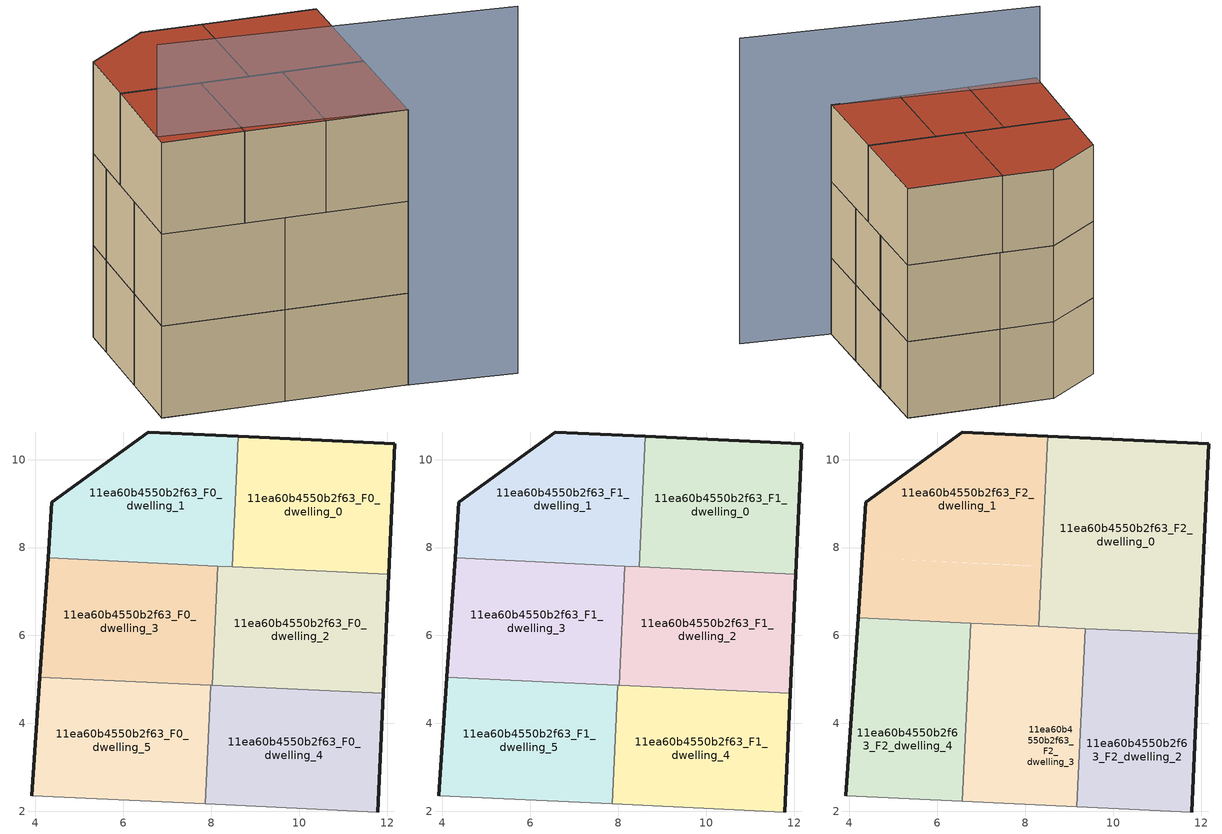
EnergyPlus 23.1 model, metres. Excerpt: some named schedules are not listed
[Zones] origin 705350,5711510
11ea60b4550b2f63_F0_dwelling_0
 floor ground (EU_floor_Construction): 12.04,7.4 12.17,10.37 8.62,10.53 8.48,7.57 z0
 wall outside (EU_wall_Construction): 8.62,10.53 12.17,10.37 12.04,7.4 z0:3
 wall to 11ea60b4550b2f63_F0_dwelling_1 (EU_wall_Construction): 8.48,7.57 8.62,10.53 z0:3
 wall to 11ea60b4550b2f63_F0_dwelling_2 (EU_wall_Construction): 12.04,7.4 8.48,7.57 z0:3
11ea60b4550b2f63_F0_dwelling_1
 floor ground (EU_floor_Construction): 8.48,7.57 8.62,10.53 6.57,10.63 4.38,9.03 4.29,7.76 z0
 wall outside (EU_wall_Construction): 4.29,7.76 4.38,9.03 6.57,10.63 8.62,10.53 z0:3
 wall to 11ea60b4550b2f63_F0_dwelling_3 (EU_wall_Construction): 8.15,7.58 4.29,7.76 z0:3
 wall to 11ea60b4550b2f63_F0_dwelling_2 (EU_wall_Construction): 8.48,7.57 8.15,7.58 z0:3
11ea60b4550b2f63_F0_dwelling_2
 floor ground (EU_floor_Construction): 11.91,4.68 12.04,7.4 8.48,7.57 8.15,7.58 8.02,4.87 z0
 wall outside (EU_wall_Construction): 12.04,7.4 11.91,4.68 z0:3
 wall to 11ea60b4550b2f63_F0_dwelling_3 (EU_wall_Construction): 8.02,4.87 8.15,7.58 z0:3
 wall to 11ea60b4550b2f63_F0_dwelling_4 (EU_wall_Construction): 11.91,4.68 8.02,4.87 z0:3
11ea60b4550b2f63_F0_dwelling_3
 floor ground (EU_floor_Construction): 8.02,4.87 8.15,7.58 4.29,7.76 4.1,5.05 z0
 wall outside (EU_wall_Construction): 4.1,5.05 4.29,7.76 z0:3
 wall to 11ea60b4550b2f63_F0_dwelling_5 (EU_wall_Construction): 7.99,4.87 4.1,5.05 z0:3
 wall to 11ea60b4550b2f63_F0_dwelling_4 (EU_wall_Construction): 8.02,4.86 7.99,4.87 z0:3
11ea60b4550b2f63_F0_dwelling_4
 floor ground (EU_floor_Construction): 11.78,1.99 11.91,4.68 7.99,4.87 7.86,2.17 z0
 wall outside (EU_wall_Construction): 11.91,4.68 11.78,1.99 z0:3
 wall to 11ea60b4550b2f63_F0_dwelling_5 (EU_wall_Construction): 7.86,2.17 7.99,4.87 z0:3
 wall adiabatic (EU_wall_Construction): 11.78,1.99 7.86,2.17 z0:3
11ea60b4550b2f63_F0_dwelling_5
 floor ground (EU_floor_Construction): 7.86,2.17 7.99,4.87 4.1,5.05 3.92,2.36 z0
 wall outside (EU_wall_Construction): 3.92,2.36 4.1,5.05 z0:3
 wall adiabatic (EU_wall_Construction): 7.86,2.17 3.92,2.36 z0:3
11ea60b4550b2f63_F1_dwelling_0
 floor to 11ea60b4550b2f63_F0_dwelling_0 (EU_floor_Construction): 12.04,7.4 12.17,10.37 8.62,10.53 8.48,7.57 z3
 wall outside (EU_wall_Construction): 8.62,10.53 12.17,10.37 12.04,7.4 z3:6
 wall to 11ea60b4550b2f63_F1_dwelling_1 (EU_wall_Construction): 8.48,7.57 8.62,10.53 z3:6
 wall to 11ea60b4550b2f63_F1_dwelling_2 (EU_wall_Construction): 12.04,7.4 8.48,7.57 z3:6
 ceiling adiabatic (EU_roof_Construction): 12.17,10.37 12.04,7.4 8.48,7.57 8.62,10.53 z6
11ea60b4550b2f63_F1_dwelling_1
 floor to 11ea60b4550b2f63_F0_dwelling_1 (EU_floor_Construction): 8.48,7.57 8.62,10.53 6.57,10.63 4.38,9.03 4.29,7.76 z3
 wall outside (EU_wall_Construction): 4.29,7.76 4.38,9.03 6.57,10.63 8.62,10.53 z3:6
 wall to 11ea60b4550b2f63_F1_dwelling_3 (EU_wall_Construction): 8.15,7.58 4.29,7.76 z3:6
 wall to 11ea60b4550b2f63_F1_dwelling_2 (EU_wall_Construction): 8.48,7.57 8.15,7.58 z3:6
11ea60b4550b2f63_F1_dwelling_2
 floor to 11ea60b4550b2f63_F0_dwelling_2 (EU_floor_Construction): 11.91,4.68 12.04,7.4 8.48,7.57 8.15,7.58 8.02,4.87 z3
 wall outside (EU_wall_Construction): 12.04,7.4 11.91,4.68 z3:6
 wall to 11ea60b4550b2f63_F1_dwelling_3 (EU_wall_Construction): 8.02,4.87 8.15,7.58 z3:6
 wall to 11ea60b4550b2f63_F1_dwelling_4 (EU_wall_Construction): 11.91,4.68 8.02,4.87 z3:6
11ea60b4550b2f63_F1_dwelling_3
 floor to 11ea60b4550b2f63_F0_dwelling_3 (EU_floor_Construction): 8.02,4.87 8.15,7.58 4.29,7.76 4.1,5.05 z3
 wall outside (EU_wall_Construction): 4.1,5.05 4.29,7.76 z3:6
 wall to 11ea60b4550b2f63_F1_dwelling_5 (EU_wall_Construction): 7.99,4.87 4.1,5.05 z3:6
 wall to 11ea60b4550b2f63_F1_dwelling_4 (EU_wall_Construction): 8.02,4.86 7.99,4.87 z3:6
11ea60b4550b2f63_F1_dwelling_4
 floor to 11ea60b4550b2f63_F0_dwelling_4 (EU_floor_Construction): 11.78,1.99 11.91,4.68 7.99,4.87 7.86,2.17 z3
 wall outside (EU_wall_Construction): 11.91,4.68 11.78,1.99 z3:6
 wall to 11ea60b4550b2f63_F1_dwelling_5 (EU_wall_Construction): 7.86,2.17 7.99,4.87 z3:6
 wall adiabatic (EU_wall_Construction): 11.78,1.99 7.86,2.17 z3:6
11ea60b4550b2f63_F1_dwelling_5
 floor to 11ea60b4550b2f63_F0_dwelling_5 (EU_floor_Construction): 7.86,2.17 7.99,4.87 4.1,5.05 3.92,2.36 z3
 wall outside (EU_wall_Construction): 3.92,2.36 4.1,5.05 z3:6
 wall adiabatic (EU_wall_Construction): 7.86,2.17 3.92,2.36 z3:6
11ea60b4550b2f63_F2_dwelling_0
 floor to 11ea60b4550b2f63_F1_dwelling_1 (EU_floor_Construction): 8.48,7.57 8.62,10.53 8.52,10.54 8.38,7.57 z6
 floor to 11ea60b4550b2f63_F1_dwelling_2 (EU_floor_Construction): 11.97,6.04 12.04,7.4 8.48,7.57 8.38,7.57 8.31,6.21 z6
 floor adiabatic (EU_floor_Construction): 11.97,6.04 12.17,10.37 8.62,10.53 8.48,7.57 12.04,7.4 z6
 wall outside (EU_wall_Construction): 8.52,10.54 12.17,10.37 11.97,6.04 z6:9
 wall to 11ea60b4550b2f63_F2_dwelling_1 (EU_wall_Construction): 8.31,6.21 8.52,10.54 z6:9
 wall to 11ea60b4550b2f63_F2_dwelling_2 (EU_wall_Construction): 11.97,6.04 9.37,6.16 z6:9
 wall to 11ea60b4550b2f63_F2_dwelling_3 (EU_wall_Construction): 9.37,6.16 8.31,6.21 z6:9
 roof outside (EU_roof_Construction): 12.17,10.37 11.97,6.04 8.31,6.21 8.52,10.54 z9
11ea60b4550b2f63_F2_dwelling_1
 floor to 11ea60b4550b2f63_F1_dwelling_1 (EU_floor_Construction): 8.38,7.57 8.52,10.54 6.57,10.63 4.38,9.03 4.29,7.76 z6
 floor to 11ea60b4550b2f63_F1_dwelling_3 (EU_floor_Construction): 8.08,6.22 8.15,7.58 4.29,7.76 4.2,6.4 z6
 floor to 11ea60b4550b2f63_F1_dwelling_2 (EU_floor_Construction): 8.31,6.21 8.38,7.57 8.15,7.58 8.08,6.22 z6
 wall outside (EU_wall_Construction): 4.2,6.4 4.38,9.03 6.57,10.63 8.52,10.54 z6:9
 wall to 11ea60b4550b2f63_F2_dwelling_4 (EU_wall_Construction): 6.76,6.28 4.2,6.4 z6:9
 wall to 11ea60b4550b2f63_F2_dwelling_3 (EU_wall_Construction): 8.31,6.21 6.76,6.28 z6:9
 roof outside (EU_roof_Construction): 8.52,10.54 8.31,6.21 4.2,6.4 4.38,9.03 6.57,10.63 z9
11ea60b4550b2f63_F2_dwelling_2
 floor to 11ea60b4550b2f63_F1_dwelling_4 (EU_floor_Construction): 11.78,1.99 11.91,4.68 9.3,4.8 9.18,2.11 z6
 floor to 11ea60b4550b2f63_F1_dwelling_2 (EU_floor_Construction): 11.91,4.68 11.97,6.04 9.37,6.16 9.3,4.8 z6
 wall outside (EU_wall_Construction): 11.97,6.04 11.78,1.99 z6:9
 wall to 11ea60b4550b2f63_F2_dwelling_3 (EU_wall_Construction): 9.18,2.11 9.37,6.16 z6:9
 wall adiabatic (EU_wall_Construction): 11.78,1.99 9.18,2.11 z6:9
 roof outside (EU_roof_Construction): 11.97,6.04 11.78,1.99 9.18,2.11 9.37,6.16 z9
11ea60b4550b2f63_F2_dwelling_3
 floor to 11ea60b4550b2f63_F1_dwelling_4 (EU_floor_Construction): 9.18,2.11 9.3,4.8 7.99,4.87 7.87,2.17 z6
 floor to 11ea60b4550b2f63_F1_dwelling_2 (EU_floor_Construction): 9.3,4.8 9.37,6.16 8.08,6.22 8.02,4.87 z6
 floor to 11ea60b4550b2f63_F1_dwelling_5 (EU_floor_Construction): 7.87,2.17 7.99,4.87 6.7,4.93 6.57,2.23 z6
 floor to 11ea60b4550b2f63_F1_dwelling_3 (EU_floor_Construction): 8.02,4.87 8.08,6.22 6.76,6.28 6.7,4.93 z6
 wall to 11ea60b4550b2f63_F2_dwelling_4 (EU_wall_Construction): 6.57,2.23 6.76,6.28 z6:9
 wall adiabatic (EU_wall_Construction): 9.18,2.11 6.57,2.23 z6:9
 roof outside (EU_roof_Construction): 9.37,6.16 9.18,2.11 6.57,2.23 6.76,6.28 z9
11ea60b4550b2f63_F2_dwelling_4
 floor to 11ea60b4550b2f63_F1_dwelling_3 (EU_floor_Construction): 6.7,4.93 6.76,6.28 4.2,6.4 4.1,5.05 z6
 floor to 11ea60b4550b2f63_F1_dwelling_5 (EU_floor_Construction): 6.57,2.23 6.7,4.93 4.1,5.05 3.92,2.36 z6
 wall outside (EU_wall_Construction): 3.92,2.36 4.2,6.4 z6:9
 wall adiabatic (EU_wall_Construction): 6.57,2.23 3.92,2.36 z6:9
 roof outside (EU_roof_Construction): 6.76,6.28 6.57,2.23 3.92,2.36 4.2,6.4 z9
shading: 3.97,2.85 15.2,1.61 z0:12
[Building]
EU S2 Campaign: North Axis=0; Terrain=City; Solar Distribution=FullExterior
[Site:Location]
London: Latitude=51.5; Longitude=-0.5; Time Zone=0; Elevation=25
[SizingPeriod:WeatherFileDays]
AnnualSizingPeriod: Begin Month=1; Begin Day of Month=1; End Month=12; End Day of Month=31; Day of Week for Start Day=Monday; Use Weather File Daylight Saving Period=No; Use Weather File Rain and Snow Indicators=No
[MATERIAL]
EU_InternalMass_Material: Roughness=MediumRough; Thickness=0.1; Conductivity=1; Density=1800; Specific Heat=900; Thermal Absorptance=0.9; Solar Absorptance=0.7; Visible Absorptance=0.7
[MATERIAL:NOMASS] Roughness=MediumRough; Thermal Absorptance=0.9; Solar Absorptance=0.7; Visible Absorptance=0.7
Name | Thermal Resistance
EU_wall_NoMass | 1.04674
EU_roof_NoMass | 4.32442
EU_floor_NoMass | 2.04616
[CONSTRUCTION]
EU_wall_Construction: EU_wall_NoMass
EU_roof_Construction: EU_roof_NoMass
EU_floor_Construction: EU_floor_NoMass
EU_InternalMass_Construction: EU_InternalMass_Material
[ZONE] Type=1; Multiplier=1; Ceiling Height=autocalculate; Floor Area=autocalculate; Part of Total Floor Area=Yes
Name | Volume
11ea60b4550b2f63_F0_dwelling_0; 11ea60b4550b2f63_F1_dwelling_0; 11ea60b4550b2f63_F0_dwelling_5; 11ea60b4550b2f63_F1_dwelling_5 | 31.7461
11ea60b4550b2f63_F2_dwelling_0 | 47.6191
11ea60b4550b2f63_F0_dwelling_1; 11ea60b4550b2f63_F1_dwelling_1; 11ea60b4550b2f63_F2_dwelling_2 | 31.7454
11ea60b4550b2f63_F2_dwelling_1 | 47.6206
11ea60b4550b2f63_F0_dwelling_2; 11ea60b4550b2f63_F1_dwelling_2 | 31.7417
11ea60b4550b2f63_F0_dwelling_3; 11ea60b4550b2f63_F1_dwelling_3 | 31.7432
11ea60b4550b2f63_F2_dwelling_3; 11ea60b4550b2f63_F0_dwelling_4; 11ea60b4550b2f63_F1_dwelling_4; 11ea60b4550b2f63_F2_dwelling_4 | 31.7468
[INTERNALMASS] Construction=EU_InternalMass_Construction
Name | Zone or ZoneList | Surface Area
11ea60b4550b2f63_F0_dwelling_0_EU_InternalMass | 11ea60b4550b2f63_F0_dwelling_0 | 10.5821
11ea60b4550b2f63_F0_dwelling_1_EU_InternalMass | 11ea60b4550b2f63_F0_dwelling_1 | 10.5819
11ea60b4550b2f63_F0_dwelling_2_EU_InternalMass | 11ea60b4550b2f63_F0_dwelling_2 | 10.5805
11ea60b4550b2f63_F0_dwelling_3_EU_InternalMass | 11ea60b4550b2f63_F0_dwelling_3 | 10.5811
11ea60b4550b2f63_F0_dwelling_4_EU_InternalMass | 11ea60b4550b2f63_F0_dwelling_4 | 10.5823
11ea60b4550b2f63_F0_dwelling_5_EU_InternalMass | 11ea60b4550b2f63_F0_dwelling_5 | 10.5821
11ea60b4550b2f63_F1_dwelling_0_EU_InternalMass | 11ea60b4550b2f63_F1_dwelling_0 | 10.5821
11ea60b4550b2f63_F1_dwelling_1_EU_InternalMass | 11ea60b4550b2f63_F1_dwelling_1 | 10.5819
11ea60b4550b2f63_F1_dwelling_2_EU_InternalMass | 11ea60b4550b2f63_F1_dwelling_2 | 10.5805
11ea60b4550b2f63_F1_dwelling_3_EU_InternalMass | 11ea60b4550b2f63_F1_dwelling_3 | 10.5811
11ea60b4550b2f63_F1_dwelling_4_EU_InternalMass | 11ea60b4550b2f63_F1_dwelling_4 | 10.5823
11ea60b4550b2f63_F1_dwelling_5_EU_InternalMass | 11ea60b4550b2f63_F1_dwelling_5 | 10.5821
11ea60b4550b2f63_F2_dwelling_0_EU_InternalMass | 11ea60b4550b2f63_F2_dwelling_0 | 15.873
11ea60b4550b2f63_F2_dwelling_1_EU_InternalMass | 11ea60b4550b2f63_F2_dwelling_1 | 15.8738
11ea60b4550b2f63_F2_dwelling_2_EU_InternalMass | 11ea60b4550b2f63_F2_dwelling_2 | 10.5817
11ea60b4550b2f63_F2_dwelling_3_EU_InternalMass | 11ea60b4550b2f63_F2_dwelling_3 | 10.582
11ea60b4550b2f63_F2_dwelling_4_EU_InternalMass | 11ea60b4550b2f63_F2_dwelling_4 | 10.582
[OTHEREQUIPMENT] Fuel Type=Electricity; Design Level Calculation Method=Watts/Area; Power per Zone Floor Area=1; Fraction Latent=0; Fraction Radiant=0; Fraction Lost=0; Carbon Dioxide Generation Rate=0; EndUse Subcategory=EU_Step8_InternalGains
Name | Zone or ZoneList or Space or SpaceList | Schedule
EU_Step8_InternalGain_11ea60b4550b2f63_F0_dwelling_0_f000 | 11ea60b4550b2f63_F0_dwelling_0 | EU_Step8_GainSchedule_11ea60b4550b2f63_F0_dwelling_0_f000
EU_Step8_InternalGain_11ea60b4550b2f63_F0_dwelling_1_f000 | 11ea60b4550b2f63_F0_dwelling_1 | EU_Step8_GainSchedule_11ea60b4550b2f63_F0_dwelling_1_f000
EU_Step8_InternalGain_11ea60b4550b2f63_F0_dwelling_2_f000 | 11ea60b4550b2f63_F0_dwelling_2 | EU_Step8_GainSchedule_11ea60b4550b2f63_F0_dwelling_2_f000
EU_Step8_InternalGain_11ea60b4550b2f63_F0_dwelling_3_f000 | 11ea60b4550b2f63_F0_dwelling_3 | EU_Step8_GainSchedule_11ea60b4550b2f63_F0_dwelling_3_f000
EU_Step8_InternalGain_11ea60b4550b2f63_F0_dwelling_4_f000 | 11ea60b4550b2f63_F0_dwelling_4 | EU_Step8_GainSchedule_11ea60b4550b2f63_F0_dwelling_4_f000
EU_Step8_InternalGain_11ea60b4550b2f63_F0_dwelling_5_f000 | 11ea60b4550b2f63_F0_dwelling_5 | EU_Step8_GainSchedule_11ea60b4550b2f63_F0_dwelling_5_f000
EU_Step8_InternalGain_11ea60b4550b2f63_F1_dwelling_0_f000 | 11ea60b4550b2f63_F1_dwelling_0 | EU_Step8_GainSchedule_11ea60b4550b2f63_F1_dwelling_0_f000
EU_Step8_InternalGain_11ea60b4550b2f63_F1_dwelling_1_f000 | 11ea60b4550b2f63_F1_dwelling_1 | EU_Step8_GainSchedule_11ea60b4550b2f63_F1_dwelling_1_f000
EU_Step8_InternalGain_11ea60b4550b2f63_F1_dwelling_2_f000 | 11ea60b4550b2f63_F1_dwelling_2 | EU_Step8_GainSchedule_11ea60b4550b2f63_F1_dwelling_2_f000
EU_Step8_InternalGain_11ea60b4550b2f63_F1_dwelling_3_f000 | 11ea60b4550b2f63_F1_dwelling_3 | EU_Step8_GainSchedule_11ea60b4550b2f63_F1_dwelling_3_f000
EU_Step8_InternalGain_11ea60b4550b2f63_F1_dwelling_4_f000 | 11ea60b4550b2f63_F1_dwelling_4 | EU_Step8_GainSchedule_11ea60b4550b2f63_F1_dwelling_4_f000
EU_Step8_InternalGain_11ea60b4550b2f63_F1_dwelling_5_f000 | 11ea60b4550b2f63_F1_dwelling_5 | EU_Step8_GainSchedule_11ea60b4550b2f63_F1_dwelling_5_f000
EU_Step8_InternalGain_11ea60b4550b2f63_F2_dwelling_0_f000 | 11ea60b4550b2f63_F2_dwelling_0 | EU_Step8_GainSchedule_11ea60b4550b2f63_F2_dwelling_0_f000
EU_Step8_InternalGain_11ea60b4550b2f63_F2_dwelling_1_f000 | 11ea60b4550b2f63_F2_dwelling_1 | EU_Step8_GainSchedule_11ea60b4550b2f63_F2_dwelling_1_f000
EU_Step8_InternalGain_11ea60b4550b2f63_F2_dwelling_2_f000 | 11ea60b4550b2f63_F2_dwelling_2 | EU_Step8_GainSchedule_11ea60b4550b2f63_F2_dwelling_2_f000
EU_Step8_InternalGain_11ea60b4550b2f63_F2_dwelling_3_f000 | 11ea60b4550b2f63_F2_dwelling_3 | EU_Step8_GainSchedule_11ea60b4550b2f63_F2_dwelling_3_f000
EU_Step8_InternalGain_11ea60b4550b2f63_F2_dwelling_4_f000 | 11ea60b4550b2f63_F2_dwelling_4 | EU_Step8_GainSchedule_11ea60b4550b2f63_F2_dwelling_4_f000
[ZONEVENTILATION:DESIGNFLOWRATE] Schedule=EU_AlwaysOn; Design Flow Rate Calculation Method=AirChanges/Hour; Air Changes per Hour=0.488719; Ventilation Type=Natural; Fan Pressure Rise=0; Fan Total Efficiency=1; Constant Term Coefficient=1; Temperature Term Coefficient=0; Velocity Term Coefficient=0; Velocity Squared Term Coefficient=0; Minimum Indoor Temperature=-100; Maximum Indoor Temperature=100; Delta Temperature=-100; Minimum Outdoor Temperature=-100; Maximum Outdoor Temperature=100; Maximum Wind Speed=40
Name | Zone or ZoneList or Space or SpaceList
EU_ConstantAir_11ea60b4550b2f63_F0_dwelling_0 | 11ea60b4550b2f63_F0_dwelling_0
EU_ConstantAir_11ea60b4550b2f63_F0_dwelling_1 | 11ea60b4550b2f63_F0_dwelling_1
EU_ConstantAir_11ea60b4550b2f63_F0_dwelling_2 | 11ea60b4550b2f63_F0_dwelling_2
EU_ConstantAir_11ea60b4550b2f63_F0_dwelling_3 | 11ea60b4550b2f63_F0_dwelling_3
EU_ConstantAir_11ea60b4550b2f63_F0_dwelling_4 | 11ea60b4550b2f63_F0_dwelling_4
EU_ConstantAir_11ea60b4550b2f63_F0_dwelling_5 | 11ea60b4550b2f63_F0_dwelling_5
EU_ConstantAir_11ea60b4550b2f63_F1_dwelling_0 | 11ea60b4550b2f63_F1_dwelling_0
EU_ConstantAir_11ea60b4550b2f63_F1_dwelling_1 | 11ea60b4550b2f63_F1_dwelling_1
EU_ConstantAir_11ea60b4550b2f63_F1_dwelling_2 | 11ea60b4550b2f63_F1_dwelling_2
EU_ConstantAir_11ea60b4550b2f63_F1_dwelling_3 | 11ea60b4550b2f63_F1_dwelling_3
EU_ConstantAir_11ea60b4550b2f63_F1_dwelling_4 | 11ea60b4550b2f63_F1_dwelling_4
EU_ConstantAir_11ea60b4550b2f63_F1_dwelling_5 | 11ea60b4550b2f63_F1_dwelling_5
EU_ConstantAir_11ea60b4550b2f63_F2_dwelling_0 | 11ea60b4550b2f63_F2_dwelling_0
EU_ConstantAir_11ea60b4550b2f63_F2_dwelling_1 | 11ea60b4550b2f63_F2_dwelling_1
EU_ConstantAir_11ea60b4550b2f63_F2_dwelling_2 | 11ea60b4550b2f63_F2_dwelling_2
EU_ConstantAir_11ea60b4550b2f63_F2_dwelling_3 | 11ea60b4550b2f63_F2_dwelling_3
EU_ConstantAir_11ea60b4550b2f63_F2_dwelling_4 | 11ea60b4550b2f63_F2_dwelling_4
[HVACTEMPLATE:THERMOSTAT] Constant Heating Setpoint=20; Constant Cooling Setpoint=50
EU_HeatOnly_11ea60b4550b2f63_F0_dwelling_0; EU_HeatOnly_11ea60b4550b2f63_F0_dwelling_1; EU_HeatOnly_11ea60b4550b2f63_F0_dwelling_2; EU_HeatOnly_11ea60b4550b2f63_F0_dwelling_3; EU_HeatOnly_11ea60b4550b2f63_F0_dwelling_4; EU_HeatOnly_11ea60b4550b2f63_F0_dwelling_5; EU_HeatOnly_11ea60b4550b2f63_F1_dwelling_0; EU_HeatOnly_11ea60b4550b2f63_F1_dwelling_1; EU_HeatOnly_11ea60b4550b2f63_F1_dwelling_2; EU_HeatOnly_11ea60b4550b2f63_F1_dwelling_3; EU_HeatOnly_11ea60b4550b2f63_F1_dwelling_4; EU_HeatOnly_11ea60b4550b2f63_F1_dwelling_5; EU_HeatOnly_11ea60b4550b2f63_F2_dwelling_0; EU_HeatOnly_11ea60b4550b2f63_F2_dwelling_1; EU_HeatOnly_11ea60b4550b2f63_F2_dwelling_2; EU_HeatOnly_11ea60b4550b2f63_F2_dwelling_3; EU_HeatOnly_11ea60b4550b2f63_F2_dwelling_4
[HVACTEMPLATE:ZONE:IDEALLOADSAIRSYSTEM] System Availability Schedule=EU_AlwaysOn; Maximum Heating Supply Air Temperature=50; Minimum Cooling Supply Air Temperature=13; Maximum Heating Supply Air Humidity Ratio=0.0156; Minimum Cooling Supply Air Humidity Ratio=0.0077; Heating Limit=NoLimit; Cooling Limit=NoLimit; Heating Availability Schedule=EU_AlwaysOn; Cooling Availability Schedule=EU_CoolingOff; Dehumidification Control Type=ConstantSensibleHeatRatio; Cooling Sensible Heat Ratio=0.7; Dehumidification Setpoint=60; Humidification Control Type=None; Humidification Setpoint=30; Outdoor Air Method=None; Outdoor Air Flow Rate per Person=0.00944; Outdoor Air Flow Rate per Zone Floor Area=0; Outdoor Air Flow Rate per Zone=0; Demand Controlled Ventilation Type=None; Outdoor Air Economizer Type=NoEconomizer; Heat Recovery Type=None; Sensible Heat Recovery Effectiveness=0.7; Latent Heat Recovery Effectiveness=0.65
Name | Template Thermostat
11ea60b4550b2f63_F0_dwelling_0 | EU_HeatOnly_11ea60b4550b2f63_F0_dwelling_0
11ea60b4550b2f63_F0_dwelling_1 | EU_HeatOnly_11ea60b4550b2f63_F0_dwelling_1
11ea60b4550b2f63_F0_dwelling_2 | EU_HeatOnly_11ea60b4550b2f63_F0_dwelling_2
11ea60b4550b2f63_F0_dwelling_3 | EU_HeatOnly_11ea60b4550b2f63_F0_dwelling_3
11ea60b4550b2f63_F0_dwelling_4 | EU_HeatOnly_11ea60b4550b2f63_F0_dwelling_4
11ea60b4550b2f63_F0_dwelling_5 | EU_HeatOnly_11ea60b4550b2f63_F0_dwelling_5
11ea60b4550b2f63_F1_dwelling_0 | EU_HeatOnly_11ea60b4550b2f63_F1_dwelling_0
11ea60b4550b2f63_F1_dwelling_1 | EU_HeatOnly_11ea60b4550b2f63_F1_dwelling_1
